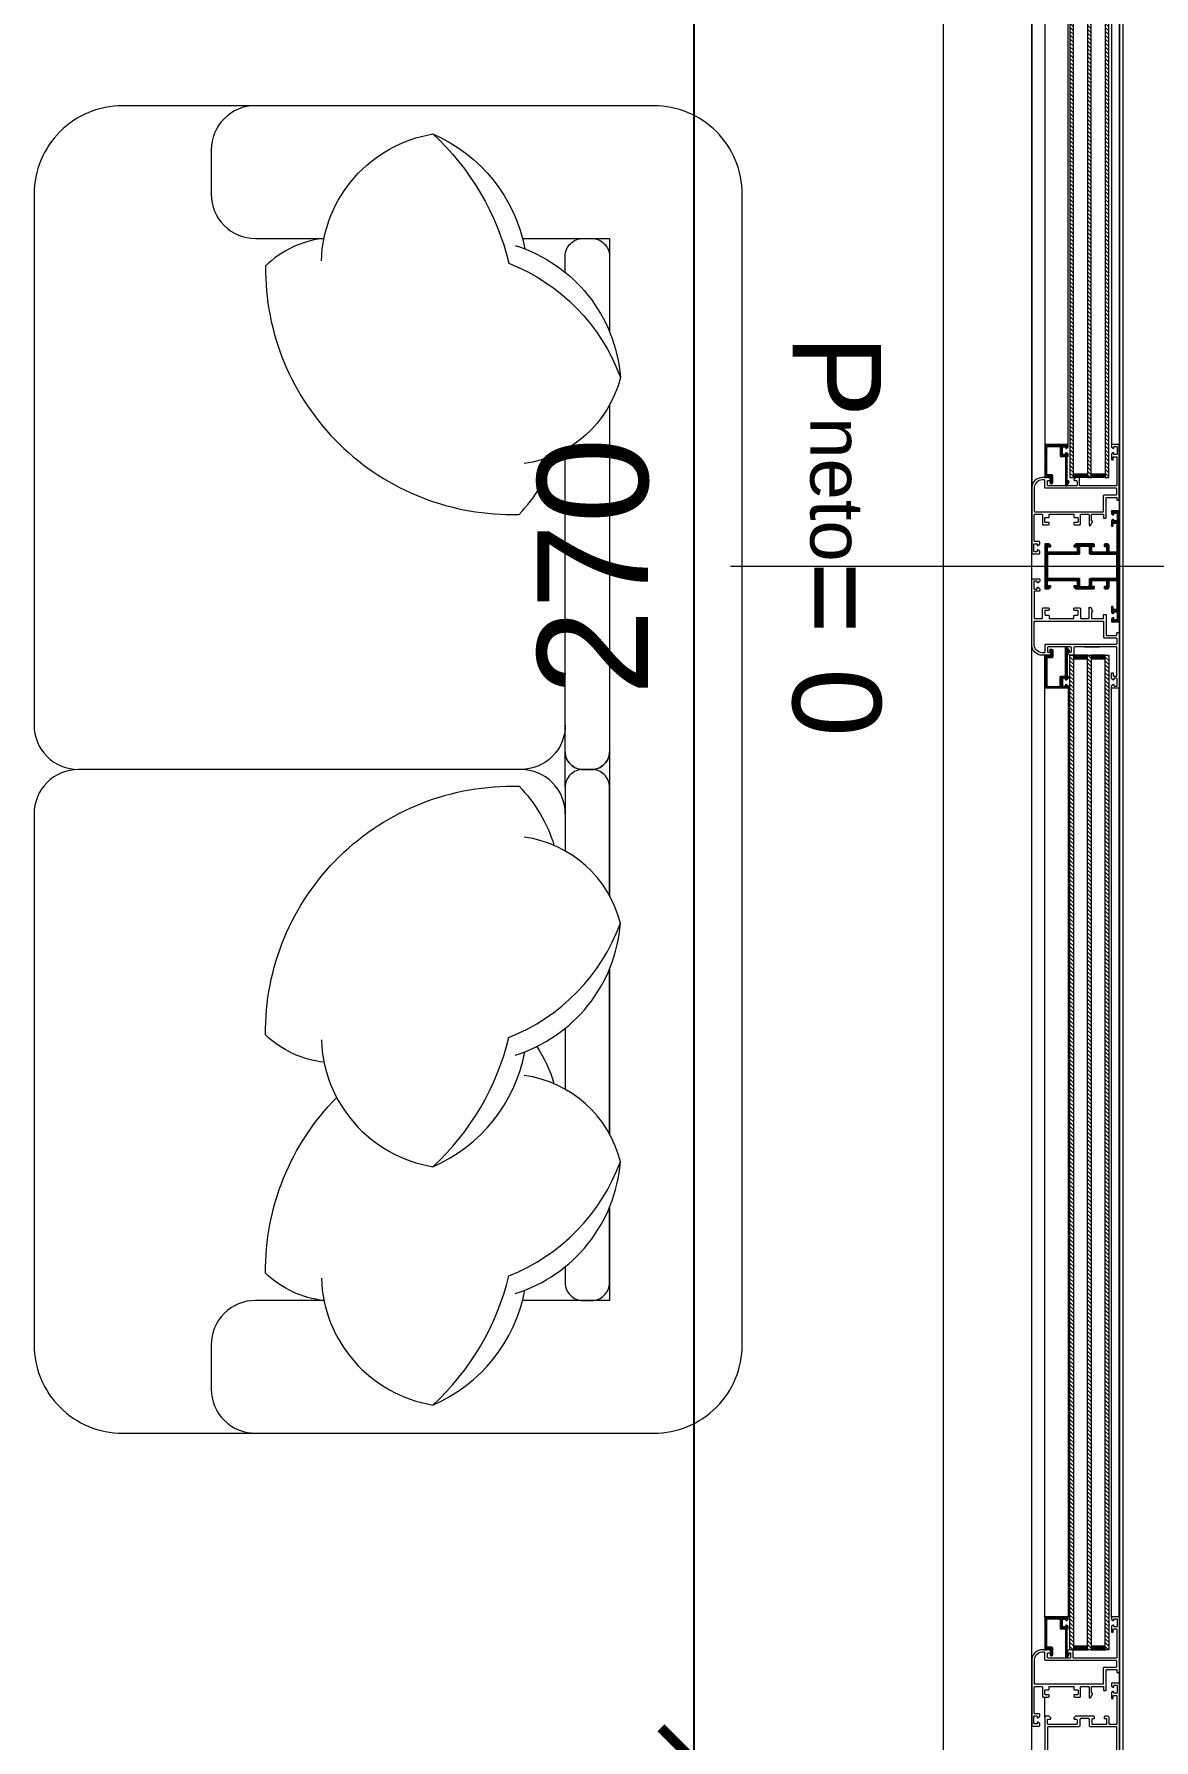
# Model space of a CAD drawing. Header units: feet. Extents: x 92587 to 97987, y -55119 to -48334.
# Drawn here: x 96574.1 to 96700.6, y -54050 to -53857.2 of the extents above; entities that cross this region are included whole.
import ezdxf

# ---------------------------------------------------------------- set-up
doc = ezdxf.new("R2010")
doc.units = ezdxf.units.FT
doc.header["$LTSCALE"] = 50
doc.header["$MEASUREMENT"] = 0
doc.layers.get('0').update_dxf_attribs({"color": 8})
doc.layers.add('COTE 50ème', color=1, linetype='Continuous')
doc.layers.add('mobilimi', color=8, linetype='Continuous', lineweight=9)
doc.layers.add('WINDOWS', color=21, linetype='Continuous', lineweight=5)
doc.styles.add('GENERATED_STYLE_1', font='arial.ttf')
doc.styles.add('RS_TXT_50', font='arial.ttf', dxfattribs={"height": 12.5})
doc.dimstyles.new('RS_50CM_LINEAIRE', dxfattribs={"dimscale": 5, "dimtxt": 12.5, "dimasz": 1.5, "dimexe": 1, "dimexo": 2.5, "dimgap": 1, "dimtad": 1, "dimdec": 1, "dimrnd": 0.5, "dimdsep": 46, "dimtxsty": 'RS_TXT_50', "dimblk1": 'ARCHTICK', "dimblk2": 'ARCHTICK', "dimsah": 1, "dimcen": 2.5, "dimdle": 1, "dimclrt": 4, "dimadec": 0, "dimazin": 2, "dimtfac": 1, "dimtdec": 1, "dimtix": 1, "dimtmove": 2, "dimatfit": 3, "dimfxl": 1, "dimtolj": 1, "dimtzin": 0, "dimarcsym": 0})
pattern_1 = [(135, (-46708.70849, -43897.46996), (-0.08838834765, -0.08838834765), [])]
pattern_2 = [(135, (-46708.9128, -43897.46996), (-0.2209708691, -0.2209708691), [])]

# ---------------------------------------------------------------- blocks, each defined once
blk = doc.blocks.new('DRITARE POS 1')
at = {"layer": 'WINDOWS'}
h = blk.add_hatch(dxfattribs=at)
h.set_pattern_fill('ANSI31', color=140, scale=2.5, angle=450)
h.set_pattern_definition(pattern_2)
h.paths.add_polyline_path([(-8.71, -124.96), (-8.71, -12.58), (-8.31, -12.58), (-8.31, -124.96)])
h.paths.add_polyline_path([(-6.71, -124.96), (-6.71, -12.58), (-6.31, -12.58), (-6.31, -124.96)])
h.paths.add_polyline_path([(-4.71, -124.96), (-4.71, -12.58), (-4.31, -12.58), (-4.31, -124.96)])
at = {"layer": 'WINDOWS', "transparency": 33554559}
h = blk.add_hatch(dxfattribs=at)
h.set_pattern_fill('ANSI31', color=140, angle=450)
h.set_pattern_definition([(135, (-46708.90849, -43880.46996), (-0.08838834765, -0.08838834765), [])])
h.paths.add_polyline_path([(-6.71, -12.58), (-8.31, -12.58), (-8.31, -12.98), (-6.71, -12.98)])
h.paths.add_polyline_path([(-4.71, -12.58), (-6.31, -12.58), (-6.31, -12.98), (-4.71, -12.98)])
h.paths.add_polyline_path([(-6.71, -124.56), (-8.31, -124.56), (-8.31, -124.96), (-6.71, -124.96)])
h.paths.add_polyline_path([(-4.71, -124.56), (-6.31, -124.56), (-6.31, -124.96), (-4.71, -124.96)])
h = blk.add_hatch(dxfattribs=at)
h.set_pattern_fill('ANSI31', color=256, angle=450)
h.set_pattern_definition([(135, (-46708.71279, -43842.46996), (-0.08838834765, -0.08838834765), [])])
h.paths.add_polyline_path([(-1.74, -12.58), (-1.74, -12.64), (-2.09, -12.64, -0.414214), (-2.15, -12.58), (-2.15, -12.21, -0.247394), (-2.13, -12.16, 1.657435), (-2.37, -12.03), (-2.37, -12.77, 0.414214), (-2.28, -12.86), (-1.81, -12.86, -0.414214), (-1.72, -12.95), (-1.72, -16, -0.414214), (-1.81, -16.09), (-3.16, -16.09, -0.414214), (-3.22, -16.03), (-3.22, -15.03, 0.414214), (-3.31, -14.93), (-3.76, -14.93, -0.414214), (-3.82, -14.88), (-3.82, -11.74, 0.737396), (-3.99, -11.69), (-4.23, -12.04, 0.603122), (-4.15, -12.19), (-4.08, -12.19, -0.414214), (-4.02, -12.25), (-4.02, -14.93), (-4.06, -14.93, 0.414214), (-4.12, -14.99), (-4.12, -15.19, 0.250765), (-4.09, -15.24), (-3.92, -15.37, 0.599022), (-3.84, -15.33), (-3.84, -15.25, -0.414214), (-3.78, -15.19), (-3.52, -15.19, -0.414214), (-3.46, -15.25), (-3.46, -16, -0.414214), (-3.52, -16.05), (-3.78, -16.05, -0.414214), (-3.84, -16), (-3.84, -15.92, 0.599022), (-3.92, -15.88), (-4.09, -16.01, 0.250765), (-4.12, -16.05), (-4.12, -16.26, 0.414214), (-4.06, -16.31), (-1.55, -16.31, 0.414214), (-1.5, -16.26), (-1.5, -12.64), (-1.5, -12.58)])
h = blk.add_hatch(dxfattribs=at)
h.set_pattern_fill('ANSI31', color=256, angle=450)
h.set_pattern_definition(pattern_1)
h.paths.add_polyline_path([(-1.49, -121.28, 0.414214), (-1.55, -121.22), (-4.06, -121.22, 0.414214), (-4.11, -121.28), (-4.11, -121.48, 0.250765), (-4.09, -121.53), (-3.92, -121.66, 0.599022), (-3.83, -121.61), (-3.83, -121.54, -0.414214), (-3.78, -121.48), (-3.51, -121.48, -0.414214), (-3.46, -121.54), (-3.46, -122.28, -0.414214), (-3.51, -122.34), (-3.78, -122.34, -0.414214), (-3.83, -122.28), (-3.83, -122.21, 0.599022), (-3.92, -122.16), (-4.09, -122.29, 0.250765), (-4.11, -122.34), (-4.11, -122.54, 0.414214), (-4.06, -122.6), (-4.02, -122.6), (-4.02, -125.29, -0.414214), (-4.07, -125.34), (-4.15, -125.34, 0.603122), (-4.23, -125.49), (-3.98, -125.85, 0.737396), (-3.81, -125.79), (-3.81, -122.66, -0.414214), (-3.76, -122.6), (-3.31, -122.6, 0.414214), (-3.22, -122.51), (-3.22, -121.5, -0.414214), (-3.16, -121.44), (-1.81, -121.44, -0.414214), (-1.72, -121.54), (-1.72, -124.58, -0.414214), (-1.81, -124.67), (-2.28, -124.67, 0.414214), (-2.37, -124.77), (-2.37, -125.5, 1.657435), (-2.12, -125.37, -0.247394), (-2.15, -125.33), (-2.15, -124.95, -0.414214), (-2.09, -124.9), (-1.74, -124.9), (-1.74, -124.95), (-1.49, -124.95), (-1.49, -124.9)])
at = {"layer": 'WINDOWS'}
h = blk.add_hatch(dxfattribs=at)
h.set_pattern_fill('ANSI31', color=256, angle=450)
h.set_pattern_definition(pattern_1)
h.paths.add_polyline_path([(-9.61, -130.17, -0.414214), (-9.56, -130.11), (-9.26, -130.11, -0.414214), (-9.2, -130.17), (-9.2, -130.38, 1), (-9, -130.38), (-9, -129.85, 0.250765), (-9.02, -129.8), (-9.19, -129.69, 0.599022), (-9.28, -129.74), (-9.28, -129.81, -0.414214), (-9.33, -129.87), (-9.59, -129.87, -0.414214), (-9.65, -129.81), (-9.65, -129.03, -0.414214), (-9.59, -128.97), (-9.33, -128.97, -0.414214), (-9.28, -129.03), (-9.28, -129.14, 0.599022), (-9.19, -129.19), (-9.02, -129.07, 0.250765), (-9, -129.03), (-9, -128.78, 0.414214), (-9.05, -128.73), (-9.84, -128.73, 0.414214), (-9.89, -128.78), (-9.89, -135), (-9.89, -141.22, 0.414214), (-9.84, -141.27), (-9.05, -141.27, 0.414214), (-9, -141.22), (-9, -140.97, 0.250765), (-9.02, -140.93), (-9.19, -140.81, 0.599022), (-9.28, -140.86), (-9.28, -140.97, -0.414214), (-9.33, -141.03), (-9.59, -141.03, -0.414214), (-9.65, -140.97), (-9.65, -140.19, -0.414214), (-9.59, -140.13), (-9.33, -140.13, -0.414214), (-9.28, -140.19), (-9.28, -140.26, 0.599022), (-9.19, -140.31), (-9.02, -140.2, 0.250765), (-9, -140.15), (-9, -139.62, 1), (-9.2, -139.62), (-9.2, -139.83, -0.414214), (-9.26, -139.89), (-9.56, -139.89, -0.414214), (-9.61, -139.83), (-9.61, -136.66, -0.414214), (-9.56, -136.61), (-8.83, -136.61, -0.414214), (-8.74, -136.7), (-8.74, -137.35, 0.414214), (-8.55, -137.54), (-8.29, -137.54, 0.198912), (-8.25, -137.52), (-8.19, -137.46, 0.198912), (-8.18, -137.42), (-8.18, -137.31, 0.414214), (-8.23, -137.26), (-8.4, -137.26, -0.414214), (-8.46, -137.2), (-8.46, -136.7, -0.414214), (-8.36, -136.61), (-6.91, -136.61, -0.414214), (-6.81, -136.7), (-6.81, -137.2, -0.414214), (-6.87, -137.26), (-7.04, -137.26, 0.414214), (-7.09, -137.31), (-7.09, -137.42, 0.198912), (-7.08, -137.46), (-7.02, -137.52, 0.198912), (-6.98, -137.54), (-4.97, -137.54, 0.198912), (-4.93, -137.52), (-4.78, -137.37, 0.198912), (-4.76, -137.33), (-4.76, -137.26, 0.414214), (-4.82, -137.2), (-5, -137.2, -0.340481), (-5.13, -137.11), (-5.13, -136.7, -0.414214), (-5.04, -136.61), (-1.87, -136.61, -0.414214), (-1.77, -136.7), (-1.77, -137.11, -0.414214), (-1.87, -137.2), (-2.09, -137.2, 0.414214), (-2.15, -137.26), (-2.15, -137.33, 0.198912), (-2.13, -137.37), (-1.98, -137.52, 0.198912), (-1.94, -137.54), (-1.55, -137.54, 0.414214), (-1.49, -137.48), (-1.49, -135), (-1.49, -132.52, 0.414214), (-1.55, -132.46), (-1.94, -132.46, 0.198912), (-1.98, -132.48), (-2.13, -132.63, 0.198912), (-2.15, -132.67), (-2.15, -132.74, 0.414214), (-2.09, -132.8), (-1.87, -132.8, -0.414214), (-1.77, -132.89), (-1.77, -133.3, -0.414214), (-1.87, -133.39), (-5.04, -133.39, -0.414214), (-5.13, -133.3), (-5.13, -132.89, -0.340481), (-5, -132.8), (-4.82, -132.8, 0.414214), (-4.76, -132.74), (-4.76, -132.67, 0.198912), (-4.78, -132.63), (-4.93, -132.48, 0.198912), (-4.97, -132.46), (-6.98, -132.46, 0.198912), (-7.02, -132.48), (-7.08, -132.54, 0.198912), (-7.09, -132.58), (-7.09, -132.69, 0.414214), (-7.04, -132.74), (-6.87, -132.74, -0.414214), (-6.81, -132.8), (-6.81, -133.3, -0.414214), (-6.91, -133.39), (-8.36, -133.39, -0.414214), (-8.46, -133.3), (-8.46, -132.8, -0.414214), (-8.4, -132.74), (-8.23, -132.74, 0.414214), (-8.18, -132.69), (-8.18, -132.58, 0.198912), (-8.19, -132.54), (-8.25, -132.48, 0.198912), (-8.29, -132.46), (-8.55, -132.46, 0.414214), (-8.74, -132.65), (-8.74, -133.3, -0.414214), (-8.83, -133.39), (-9.56, -133.39, -0.414214), (-9.61, -133.34)])
h.paths.add_polyline_path([(-9.56, -133.67), (-6.63, -133.67), (-6.53, -133.58), (-6.53, -132.83), (-6.44, -132.74), (-5.51, -132.74), (-5.41, -132.83), (-5.41, -133.58), (-5.32, -133.67), (-1.83, -133.67), (-1.77, -133.73), (-1.77, -135), (-1.77, -136.27), (-1.83, -136.33), (-5.32, -136.33), (-5.41, -136.42), (-5.41, -137.17), (-5.51, -137.26), (-6.44, -137.26), (-6.53, -137.17), (-6.53, -136.42), (-6.63, -136.33), (-9.56, -136.33), (-9.61, -136.27), (-9.61, -135), (-9.61, -133.73)], flags=16)
at = {"layer": 'WINDOWS', "transparency": 33554559}
h = blk.add_hatch(dxfattribs=at)
h.set_pattern_fill('ANSI31', color=256, angle=450)
h.set_pattern_definition(pattern_1)
h.paths.add_polyline_path([(-1.49, -145.1), (-1.49, -145.05), (-1.74, -145.05), (-1.74, -145.1), (-2.09, -145.1, -0.414214), (-2.15, -145.05), (-2.15, -144.67, -0.247394), (-2.12, -144.63, 1.657435), (-2.37, -144.5), (-2.37, -145.23, 0.414214), (-2.28, -145.33), (-1.81, -145.33, -0.414214), (-1.72, -145.42), (-1.72, -148.46, -0.414214), (-1.81, -148.56), (-3.16, -148.56, -0.414214), (-3.22, -148.5), (-3.22, -147.49, 0.414214), (-3.31, -147.4), (-3.76, -147.4, -0.414214), (-3.81, -147.34), (-3.81, -144.21, 0.737396), (-3.98, -144.15), (-4.23, -144.51, 0.603122), (-4.15, -144.66), (-4.07, -144.66, -0.414214), (-4.02, -144.71), (-4.02, -147.4), (-4.06, -147.4, 0.414214), (-4.11, -147.46), (-4.11, -147.66, 0.250765), (-4.09, -147.71), (-3.92, -147.84, 0.599022), (-3.83, -147.79), (-3.83, -147.72, -0.414214), (-3.78, -147.66), (-3.51, -147.66, -0.414214), (-3.46, -147.72), (-3.46, -148.46, -0.414214), (-3.51, -148.52), (-3.78, -148.52, -0.414214), (-3.83, -148.46), (-3.83, -148.39, 0.599022), (-3.92, -148.34), (-4.09, -148.47, 0.250765), (-4.11, -148.52), (-4.11, -148.72, 0.414214), (-4.06, -148.78), (-1.55, -148.78, 0.414214), (-1.49, -148.72)])
at = {"layer": 'WINDOWS'}
h = blk.add_hatch(dxfattribs=at)
h.set_pattern_fill('ANSI31', color=140, scale=2.5, angle=450)
h.set_pattern_definition(pattern_2)
h.paths.add_polyline_path([(-8.71, -145.04), (-8.71, -257.42), (-8.31, -257.42), (-8.31, -145.04)])
h.paths.add_polyline_path([(-6.71, -145.04), (-6.71, -257.42), (-6.31, -257.42), (-6.31, -145.04)])
h.paths.add_polyline_path([(-4.71, -145.04), (-4.71, -257.42), (-4.31, -257.42), (-4.31, -145.04)])
at = {"layer": 'WINDOWS', "transparency": 33554559}
h = blk.add_hatch(dxfattribs=at)
h.set_pattern_fill('ANSI31', color=140, angle=450)
h.set_pattern_definition([(135, (-46708.90849, -43914.46996), (-0.08838834765, -0.08838834765), [])])
h.paths.add_polyline_path([(-6.71, -257.42), (-8.31, -257.42), (-8.31, -257.02), (-6.71, -257.02)])
h.paths.add_polyline_path([(-4.71, -257.42), (-6.31, -257.42), (-6.31, -257.02), (-4.71, -257.02)])
h.paths.add_polyline_path([(-6.71, -145.44), (-8.31, -145.44), (-8.31, -145.04), (-6.71, -145.04)])
h.paths.add_polyline_path([(-4.71, -145.44), (-6.31, -145.44), (-6.31, -145.04), (-4.71, -145.04)])
at = {"layer": 'WINDOWS'}
for p, q in [((-1.5, -4.97), (-1.5, -7.22)), ((-9.9, -8.75), (-9.9, -10.08)), ((-0.01, -11.48), (0, -126.13)), ((-9.89, -16.28), (-9.89, -121.28)), ((-9, -16.26), (-9, -121.28)), ((-4.11, -121.28), (-4.12, -16.26)), ((-1.5, -16.26), (-1.49, -121.28)), ((-5.98, -125.89), (-7.66, -125.89)), ((-0.01, -258.52), (0, -143.87)), ((-9.89, -253.72), (-9.89, -148.72)), ((-9, -253.74), (-9, -148.72)), ((-4.11, -148.72), (-4.12, -253.74)), ((-1.5, -253.74), (-1.49, -148.72))]:
    blk.add_line(p, q, dxfattribs=at)
at = {"layer": 'WINDOWS', "color": 165}
blk.add_line((-61.99, -135), (34.01, -135), dxfattribs=at)
for points in [[(-9.9, 0), (-9.9, -270), (-33.9, -270), (-33.9, 0)], [(-10.3, -269.6), (-10.3, -0.4), (-9.9, 0), (-9.9, -270)], [(0, 0), (0, -270), (10, -270), (10, 0)]]:
    blk.add_lwpolyline(points, close=True, dxfattribs=at)
at = {"layer": 'WINDOWS'}
blk.add_lwpolyline([(-9.9, -0.06), (-9.9, -8.75, 0.414214), (-9.84, -8.81), (-9.06, -8.81, 0.414214), (-9, -8.75), (-9, -8.51, 0.250765), (-9.03, -8.47), (-9.19, -8.35, 0.599022), (-9.28, -8.4), (-9.28, -8.51, -0.414214), (-9.34, -8.57), (-9.6, -8.57, -0.414214), (-9.65, -8.51), (-9.65, -7.73, -0.414214), (-9.6, -7.67), (-9.34, -7.67, -0.414214), (-9.28, -7.73), (-9.28, -7.8, 0.599022), (-9.19, -7.85), (-9.03, -7.74, 0.250765), (-9, -7.69), (-9, -7.16, 1), (-9.21, -7.16), (-9.21, -7.37, -0.414214), (-9.26, -7.43), (-9.56, -7.43, -0.414214), (-9.62, -7.37), (-9.62, -4.2, -0.414214), (-9.56, -4.14), (-8.83, -4.14, -0.414214), (-8.74, -4.24), (-8.74, -4.89, 0.414214), (-8.55, -5.08), (-8.3, -5.08, 0.198912), (-8.26, -5.06), (-8.2, -5, 0.198912), (-8.18, -4.96), (-8.18, -4.85, 0.414214), (-8.24, -4.8), (-8.4, -4.8, -0.414214), (-8.46, -4.74), (-8.46, -4.24, -0.414214), (-8.37, -4.14), (-6.91, -4.14, -0.414214), (-6.82, -4.24), (-6.82, -4.74, -0.414214), (-6.87, -4.8), (-7.04, -4.8, 0.414214), (-7.1, -4.85), (-7.1, -4.96, 0.198912), (-7.08, -5), (-7.02, -5.06, 0.198912), (-6.98, -5.08), (-4.97, -5.08, 0.198912), (-4.93, -5.06), (-4.78, -4.91, 0.198912), (-4.76, -4.87), (-4.76, -4.8, 0.414214), (-4.82, -4.74), (-5.01, -4.74, -0.340481), (-5.14, -4.65), (-5.14, -4.24, -0.414214), (-5.04, -4.14), (-1.87, -4.14, -0.414214), (-1.78, -4.24), (-1.78, -4.65, -0.414214), (-1.87, -4.74), (-2.09, -4.74, 0.414214), (-2.15, -4.8), (-2.15, -4.87, 0.198912), (-2.13, -4.91), (-1.98, -5.06, 0.198912), (-1.94, -5.08), (-1.55, -5.08, 0.414214), (-1.5, -5.02), (-1.5, -0.06, 0.414214)], format="xyb", dxfattribs=at)
for points in [[(-9.9, -270), (-9.9, 0), (0, 0), (0, -270)], [(-1.78, -1.27), (-1.83, -1.21), (-9.56, -1.21), (-9.62, -1.27), (-9.62, -3.81), (-9.56, -3.86), (-6.63, -3.86), (-6.54, -3.96), (-6.54, -4.7), (-6.44, -4.8), (-5.51, -4.8), (-5.42, -4.7), (-5.42, -3.96), (-5.32, -3.86), (-1.83, -3.86), (-1.78, -3.81)], [(-1.77, -135), (-1.77, -133.73), (-1.83, -133.67), (-5.32, -133.67), (-5.41, -133.58), (-5.41, -132.83), (-5.51, -132.74), (-6.44, -132.74), (-6.53, -132.83), (-6.53, -133.58), (-6.63, -133.67), (-9.56, -133.67), (-9.61, -133.73), (-9.61, -135), (-9.61, -136.27), (-9.56, -136.33), (-6.63, -136.33), (-6.53, -136.42), (-6.53, -137.17), (-6.44, -137.26), (-5.51, -137.26), (-5.41, -137.17), (-5.41, -136.42), (-5.32, -136.33), (-1.83, -136.33), (-1.77, -136.27)]]:
    blk.add_lwpolyline(points, close=True, dxfattribs=at)
for points in [[(0, -4.01, 0.414214), (-0.06, -3.96), (-0.84, -3.96, 0.414214), (-0.9, -4.01), (-0.9, -4.22, 0.250765), (-0.88, -4.27), (-0.71, -4.4, 0.599022), (-0.62, -4.35), (-0.62, -4.26, -0.414214), (-0.56, -4.2), (-0.3, -4.2, -0.414214), (-0.25, -4.26), (-0.25, -5.04, -0.414214), (-0.3, -5.1), (-0.56, -5.1, -0.414214), (-0.62, -5.04), (-0.62, -4.95, 0.599022), (-0.71, -4.9), (-0.88, -5.03, 0.250765), (-0.9, -5.08), (-0.9, -5.28, 0.414214), (-0.84, -5.34), (-0.34, -5.34, -0.414214), (-0.28, -5.39), (-0.28, -8.34, -0.414214), (-0.38, -8.44), (-1.12, -8.44, -0.414214), (-1.22, -8.34), (-1.22, -7.32, 0.414214), (-1.31, -7.22), (-1.87, -7.22, 0.414214), (-1.96, -7.32), (-1.96, -7.45, 0.414214), (-1.91, -7.5), (-1.55, -7.5, -0.414214), (-1.5, -7.56), (-1.5, -8.01, -0.414214), (-1.55, -8.06), (-1.91, -8.06, 0.414214), (-1.96, -8.12), (-1.96, -8.38, -0.414214), (-2.02, -8.44), (-4.71, -8.44, -0.414214), (-4.76, -8.38), (-4.76, -8.12, 0.414214), (-4.82, -8.06), (-5.17, -8.06, -0.414214), (-5.23, -8.01), (-5.23, -7.56, -0.414214), (-5.17, -7.5), (-4.82, -7.5, 0.414214), (-4.76, -7.45), (-4.76, -7.32, 0.414214), (-4.86, -7.22), (-5.42, -7.22, 0.414214), (-5.51, -7.32), (-5.51, -8.34, -0.414214), (-5.6, -8.44), (-6.39, -8.44, -0.414214), (-6.48, -8.34), (-6.48, -7.22, 0.809546), (-6.66, -7.19), (-6.85, -7.61, 0.543142), (-6.8, -7.69, -0.414214), (-6.74, -7.75), (-6.74, -8.34, -0.414214), (-6.84, -8.44), (-8.07, -8.44, -0.414214), (-8.12, -8.38), (-8.12, -8.03, 0.414214), (-8.18, -7.97), (-8.35, -7.97, 0.414214), (-8.4, -8.03), (-8.4, -10.25, -0.414214), (-8.5, -10.34), (-9.56, -10.34, -0.414214), (-9.62, -10.29), (-9.62, -10.08, 0.414214), (-9.67, -10.02), (-9.84, -10.02, 0.414214), (-9.9, -10.08), (-9.9, -16.26, 0.414214), (-9.84, -16.31), (-9.06, -16.31, 0.414214), (-9, -16.26), (-9, -16.05, 0.250765), (-9.03, -16.01), (-9.19, -15.88, 0.599022), (-9.28, -15.92), (-9.28, -16.02, -0.414214), (-9.34, -16.07), (-9.6, -16.07, -0.414214), (-9.65, -16.02), (-9.65, -15.23, -0.414214), (-9.6, -15.18), (-9.34, -15.18, -0.414214), (-9.28, -15.23), (-9.28, -15.33, 0.599022), (-9.19, -15.37), (-9.03, -15.24, 0.250765), (-9, -15.19), (-9, -14.62, 0.414214), (-9.06, -14.56), (-9.15, -14.56, 0.414214), (-9.21, -14.62), (-9.21, -14.88, -0.414214), (-9.26, -14.93), (-9.56, -14.93, -0.414214), (-9.62, -14.88), (-9.62, -11.7, -0.414214), (-9.56, -11.65), (-4.73, -11.65, -0.414214), (-4.68, -11.7), (-4.68, -12.53, 0.414214), (-4.62, -12.58), (-4.23, -12.58, 0.198912), (-4.19, -12.56), (-4.04, -12.41, 0.198912), (-4.02, -12.37), (-4.02, -12.3, 0.414214), (-4.08, -12.25), (-4.3, -12.25, -0.414214), (-4.4, -12.15), (-4.4, -11.74, -0.414214), (-4.3, -11.65), (-1.87, -11.65, -0.414214), (-1.78, -11.74), (-1.78, -12.15, -0.414214), (-1.87, -12.25), (-2.09, -12.25, 0.414214), (-2.15, -12.3), (-2.15, -12.37, 0.198912), (-2.13, -12.41), (-1.98, -12.56, 0.198912), (-1.94, -12.58), (-1.22, -12.58, 0.414214), (0, -11.37)], [(-1.5, -12.21, 0.414214), (-1.4, -12.3), (-1.18, -12.3), (-1.18, -12.3, 0.414214), (-0.28, -11.37), (-0.28, -8.77, 0.414214), (-0.34, -8.72), (-8.07, -8.72, 0.414214), (-8.12, -8.77), (-8.12, -10.53, -0.414214), (-8.22, -10.62), (-9.52, -10.62, 0.414214), (-9.62, -10.71), (-9.62, -11.27, 0.414214), (-9.52, -11.37), (-1.59, -11.37, -0.414214), (-1.5, -11.46)], [(-1.74, -12.64), (-2.09, -12.64, -0.414214), (-2.15, -12.58), (-2.15, -12.21, -0.247394), (-2.13, -12.16, 1.657435), (-2.37, -12.03), (-2.37, -12.77, 0.414214), (-2.28, -12.86), (-1.81, -12.86, -0.414214), (-1.72, -12.95), (-1.72, -16, -0.414214), (-1.81, -16.09), (-3.16, -16.09, -0.414214), (-3.22, -16.03), (-3.22, -15.03, 0.414214), (-3.31, -14.93), (-3.76, -14.93, -0.414214), (-3.82, -14.88), (-3.82, -11.74, 0.737396), (-3.99, -11.69), (-4.23, -12.04, 0.603122), (-4.15, -12.19), (-4.08, -12.19, -0.414214), (-4.02, -12.25), (-4.02, -14.93), (-4.06, -14.93, 0.414214), (-4.12, -14.99), (-4.12, -15.19, 0.250765), (-4.09, -15.24), (-3.92, -15.37, 0.599022), (-3.84, -15.33), (-3.84, -15.25, -0.414214), (-3.78, -15.19), (-3.52, -15.19, -0.414214), (-3.46, -15.25), (-3.46, -16, -0.414214), (-3.52, -16.05), (-3.78, -16.05, -0.414214), (-3.84, -16), (-3.84, -15.92, 0.599022), (-3.92, -15.88), (-4.09, -16.01, 0.250765), (-4.12, -16.05), (-4.12, -16.26, 0.414214), (-4.06, -16.31), (-1.55, -16.31, 0.414214), (-1.5, -16.26), (-1.5, -12.64), (-1.5, -12.58), (-1.74, -12.58)], [(0, -133.53, -0.414214), (-0.06, -133.58), (-0.84, -133.58, -0.414214), (-0.9, -133.53), (-0.9, -133.32, -0.250765), (-0.87, -133.27), (-0.7, -133.14, -0.599022), (-0.62, -133.19), (-0.62, -133.28, 0.414214), (-0.56, -133.34), (-0.3, -133.34, 0.414214), (-0.24, -133.28), (-0.24, -132.5, 0.414214), (-0.3, -132.44), (-0.56, -132.44, 0.414214), (-0.62, -132.5), (-0.62, -132.59, -0.599022), (-0.7, -132.64), (-0.87, -132.51, -0.250765), (-0.9, -132.46), (-0.9, -132.26, -0.414214), (-0.84, -132.2), (-0.34, -132.2, 0.414214), (-0.28, -132.14), (-0.28, -129.19, 0.414214), (-0.37, -129.1), (-1.12, -129.1, 0.414214), (-1.21, -129.19), (-1.21, -130.22, -0.414214), (-1.31, -130.31), (-1.87, -130.31, -0.414214), (-1.96, -130.22), (-1.96, -130.09, -0.414214), (-1.9, -130.03), (-1.55, -130.03, 0.414214), (-1.49, -129.98), (-1.49, -129.53, 0.414214), (-1.55, -129.47), (-1.9, -129.47, -0.414214), (-1.96, -129.42), (-1.96, -129.16, 0.414214), (-2.02, -129.1), (-4.7, -129.1, 0.414214), (-4.76, -129.16), (-4.76, -129.42, -0.414214), (-4.82, -129.47), (-5.17, -129.47, 0.414214), (-5.23, -129.53), (-5.23, -129.98, 0.414214), (-5.17, -130.03), (-4.82, -130.03, -0.414214), (-4.76, -130.09), (-4.76, -130.22, -0.414214), (-4.85, -130.31), (-5.41, -130.31, -0.414214), (-5.51, -130.22), (-5.51, -129.19, 0.414214), (-5.6, -129.1), (-6.38, -129.1, 0.414214), (-6.48, -129.19), (-6.48, -130.31, -0.809546), (-6.66, -130.35), (-6.85, -129.93, -0.543142), (-6.79, -129.85, 0.414214), (-6.74, -129.79), (-6.74, -129.19, 0.414214), (-6.83, -129.1), (-8.06, -129.1, 0.414214), (-8.12, -129.16), (-8.12, -129.51, -0.414214), (-8.18, -129.57), (-8.34, -129.57, -0.414214), (-8.4, -129.51), (-8.4, -127.29, 0.414214), (-8.49, -127.2), (-9.56, -127.2, 0.414214), (-9.61, -127.25), (-9.61, -127.46, -0.414214), (-9.67, -127.51), (-9.84, -127.51, -0.414214), (-9.89, -127.46), (-9.89, -121.28, -0.414214), (-9.84, -121.22), (-9.05, -121.22, -0.414214), (-9, -121.28), (-9, -121.49, -0.250765), (-9.02, -121.53), (-9.19, -121.66, -0.599022), (-9.28, -121.62), (-9.28, -121.52, 0.414214), (-9.33, -121.47), (-9.59, -121.47, 0.414214), (-9.65, -121.52), (-9.65, -122.31, 0.414214), (-9.59, -122.36), (-9.33, -122.36, 0.414214), (-9.28, -122.31), (-9.28, -122.21, -0.599022), (-9.19, -122.17), (-9.02, -122.3, -0.250765), (-9, -122.34), (-9, -122.92, -0.414214), (-9.05, -122.98), (-9.15, -122.98, -0.414214), (-9.2, -122.92), (-9.2, -122.66, 0.414214), (-9.26, -122.61), (-9.56, -122.61, 0.414214), (-9.61, -122.66), (-9.61, -125.83, 0.414214), (-9.56, -125.89), (-4.82, -125.89, 0.414214), (-4.76, -125.83), (-4.76, -125.01, -0.414214), (-4.71, -124.96), (-4.32, -124.96, -0.198912), (-4.28, -124.97), (-4.13, -125.13, -0.198912), (-4.11, -125.17), (-4.11, -125.24, -0.414214), (-4.17, -125.29), (-4.39, -125.29, 0.414214), (-4.48, -125.39), (-4.48, -125.8, 0.414214), (-4.39, -125.89), (-1.87, -125.89, 0.414214), (-1.77, -125.8), (-1.77, -125.39, 0.414214), (-1.87, -125.29), (-2.09, -125.29, -0.414214), (-2.15, -125.24), (-2.15, -125.17, -0.198912), (-2.13, -125.13), (-1.98, -124.97, -0.198912), (-1.94, -124.96), (-1.21, -124.96, -0.414214), (0, -126.17)], [(-1.74, -124.9), (-2.09, -124.9, 0.414214), (-2.15, -124.95), (-2.15, -125.33, 0.247394), (-2.12, -125.37, -1.657435), (-2.37, -125.5), (-2.37, -124.77, -0.414214), (-2.28, -124.67), (-1.81, -124.67, 0.414214), (-1.72, -124.58), (-1.72, -121.54, 0.414214), (-1.81, -121.44), (-3.16, -121.44, 0.414214), (-3.22, -121.5), (-3.22, -122.51, -0.414214), (-3.31, -122.6), (-3.76, -122.6, 0.414214), (-3.81, -122.66), (-3.81, -125.79, -0.737396), (-3.98, -125.85), (-4.23, -125.49, -0.603122), (-4.15, -125.34), (-4.07, -125.34, 0.414214), (-4.02, -125.29), (-4.02, -122.6), (-4.06, -122.6, -0.414214), (-4.11, -122.54), (-4.11, -122.34, -0.250765), (-4.09, -122.29), (-3.92, -122.16, -0.599022), (-3.83, -122.21), (-3.83, -122.28, 0.414214), (-3.78, -122.34), (-3.51, -122.34, 0.414214), (-3.46, -122.28), (-3.46, -121.54, 0.414214), (-3.51, -121.48), (-3.78, -121.48, 0.414214), (-3.83, -121.54), (-3.83, -121.61, -0.599022), (-3.92, -121.66), (-4.09, -121.53, -0.250765), (-4.11, -121.48), (-4.11, -121.28, -0.414214), (-4.06, -121.22), (-1.55, -121.22, -0.414214), (-1.49, -121.28), (-1.49, -124.9), (-1.49, -124.95), (-1.74, -124.95)], [(-1.49, -125.33, -0.414214), (-1.4, -125.24), (-1.18, -125.24), (-1.18, -125.24, -0.414214), (-0.28, -126.17), (-0.28, -128.77, -0.414214), (-0.34, -128.82), (-8.06, -128.82, -0.414214), (-8.12, -128.77), (-8.12, -127.01, 0.414214), (-8.21, -126.92), (-9.52, -126.92, -0.414214), (-9.61, -126.82), (-9.61, -126.26, -0.414214), (-9.52, -126.17), (-1.59, -126.17, 0.414214), (-1.49, -126.08)], [(-1.49, -135), (-1.49, -132.52, 0.414214), (-1.55, -132.46), (-1.94, -132.46, 0.198912), (-1.98, -132.48), (-2.13, -132.63, 0.198912), (-2.15, -132.67), (-2.15, -132.74, 0.414214), (-2.09, -132.8), (-1.87, -132.8, -0.414214), (-1.77, -132.89), (-1.77, -133.3, -0.414214), (-1.87, -133.39), (-5.04, -133.39, -0.414214), (-5.13, -133.3), (-5.13, -132.89, -0.340481), (-5, -132.8), (-4.82, -132.8, 0.414214), (-4.76, -132.74), (-4.76, -132.67, 0.198912), (-4.78, -132.63), (-4.93, -132.48, 0.198912), (-4.97, -132.46), (-6.98, -132.46, 0.198912), (-7.02, -132.48), (-7.08, -132.54, 0.198912), (-7.09, -132.58), (-7.09, -132.69, 0.414214), (-7.04, -132.74), (-6.87, -132.74, -0.414214), (-6.81, -132.8), (-6.81, -133.3, -0.414214), (-6.91, -133.39), (-8.36, -133.39, -0.414214), (-8.46, -133.3), (-8.46, -132.8, -0.414214), (-8.4, -132.74), (-8.23, -132.74, 0.414214), (-8.18, -132.69), (-8.18, -132.58, 0.198912), (-8.19, -132.54), (-8.25, -132.48, 0.198912), (-8.29, -132.46), (-8.55, -132.46, 0.414214), (-8.74, -132.65), (-8.74, -133.3, -0.414214), (-8.83, -133.39), (-9.56, -133.39, -0.414214), (-9.61, -133.34), (-9.61, -130.17, -0.414214), (-9.56, -130.11), (-9.26, -130.11, -0.414214), (-9.2, -130.17), (-9.2, -130.38, 1), (-9, -130.38), (-9, -129.85, 0.250765), (-9.02, -129.8), (-9.19, -129.69, 0.599022), (-9.28, -129.74), (-9.28, -129.81, -0.414214), (-9.33, -129.87), (-9.59, -129.87, -0.414214), (-9.65, -129.81), (-9.65, -129.03, -0.414214), (-9.59, -128.97), (-9.33, -128.97, -0.414214), (-9.28, -129.03), (-9.28, -129.14, 0.599022), (-9.19, -129.19), (-9.02, -129.07, 0.250765), (-9, -129.03), (-9, -128.78, 0.414214), (-9.05, -128.73), (-9.84, -128.73, 0.414214), (-9.89, -128.78), (-9.89, -135), (-9.89, -141.22, 0.414214), (-9.84, -141.27), (-9.05, -141.27, 0.414214), (-9, -141.22), (-9, -140.97, 0.250765), (-9.02, -140.93), (-9.19, -140.81, 0.599022), (-9.28, -140.86), (-9.28, -140.97, -0.414214), (-9.33, -141.03), (-9.59, -141.03, -0.414214), (-9.65, -140.97), (-9.65, -140.19, -0.414214), (-9.59, -140.13), (-9.33, -140.13, -0.414214), (-9.28, -140.19), (-9.28, -140.26, 0.599022), (-9.19, -140.31), (-9.02, -140.2, 0.250765), (-9, -140.15), (-9, -139.62, 1), (-9.2, -139.62), (-9.2, -139.83, -0.414214), (-9.26, -139.89), (-9.56, -139.89, -0.414214), (-9.61, -139.83), (-9.61, -136.66, -0.414214), (-9.56, -136.61), (-8.83, -136.61, -0.414214), (-8.74, -136.7), (-8.74, -137.35, 0.414214), (-8.55, -137.54), (-8.29, -137.54, 0.198912), (-8.25, -137.52), (-8.19, -137.46, 0.198912), (-8.18, -137.42), (-8.18, -137.31, 0.414214), (-8.23, -137.26), (-8.4, -137.26, -0.414214), (-8.46, -137.2), (-8.46, -136.7, -0.414214), (-8.36, -136.61), (-6.91, -136.61, -0.414214), (-6.81, -136.7), (-6.81, -137.2, -0.414214), (-6.87, -137.26), (-7.04, -137.26, 0.414214), (-7.09, -137.31), (-7.09, -137.42, 0.198912), (-7.08, -137.46), (-7.02, -137.52, 0.198912), (-6.98, -137.54), (-4.97, -137.54, 0.198912), (-4.93, -137.52), (-4.78, -137.37, 0.198912), (-4.76, -137.33), (-4.76, -137.26, 0.414214), (-4.82, -137.2), (-5, -137.2, -0.340481), (-5.13, -137.11), (-5.13, -136.7, -0.414214), (-5.04, -136.61), (-1.87, -136.61, -0.414214), (-1.77, -136.7), (-1.77, -137.11, -0.414214), (-1.87, -137.2), (-2.09, -137.2, 0.414214), (-2.15, -137.26), (-2.15, -137.33, 0.198912), (-2.13, -137.37), (-1.98, -137.52, 0.198912), (-1.94, -137.54), (-1.55, -137.54, 0.414214), (-1.49, -137.48)], [(0, -136.47, 0.414214), (-0.06, -136.42), (-0.84, -136.42, 0.414214), (-0.9, -136.47), (-0.9, -136.68, 0.250765), (-0.87, -136.73), (-0.7, -136.86, 0.599022), (-0.62, -136.81), (-0.62, -136.72, -0.414214), (-0.56, -136.66), (-0.3, -136.66, -0.414214), (-0.24, -136.72), (-0.24, -137.5, -0.414214), (-0.3, -137.56), (-0.56, -137.56, -0.414214), (-0.62, -137.5), (-0.62, -137.41, 0.599022), (-0.7, -137.36), (-0.87, -137.49, 0.250765), (-0.9, -137.54), (-0.9, -137.74, 0.414214), (-0.84, -137.8), (-0.34, -137.8, -0.414214), (-0.28, -137.86), (-0.28, -140.81, -0.414214), (-0.37, -140.9), (-1.12, -140.9, -0.414214), (-1.21, -140.81), (-1.21, -139.78, 0.414214), (-1.31, -139.69), (-1.87, -139.69, 0.414214), (-1.96, -139.78), (-1.96, -139.91, 0.414214), (-1.9, -139.97), (-1.55, -139.97, -0.414214), (-1.49, -140.02), (-1.49, -140.47, -0.414214), (-1.55, -140.53), (-1.9, -140.53, 0.414214), (-1.96, -140.58), (-1.96, -140.84, -0.414214), (-2.02, -140.9), (-4.7, -140.9, -0.414214), (-4.76, -140.84), (-4.76, -140.58, 0.414214), (-4.82, -140.53), (-5.17, -140.53, -0.414214), (-5.23, -140.47), (-5.23, -140.02, -0.414214), (-5.17, -139.97), (-4.82, -139.97, 0.414214), (-4.76, -139.91), (-4.76, -139.78, 0.414214), (-4.85, -139.69), (-5.41, -139.69, 0.414214), (-5.51, -139.78), (-5.51, -140.81, -0.414214), (-5.6, -140.9), (-6.38, -140.9, -0.414214), (-6.48, -140.81), (-6.48, -139.69, 0.809546), (-6.66, -139.65), (-6.85, -140.07, 0.543142), (-6.79, -140.15, -0.414214), (-6.74, -140.21), (-6.74, -140.81, -0.414214), (-6.83, -140.9), (-8.06, -140.9, -0.414214), (-8.12, -140.84), (-8.12, -140.49, 0.414214), (-8.18, -140.43), (-8.34, -140.43, 0.414214), (-8.4, -140.49), (-8.4, -142.71, -0.414214), (-8.49, -142.8), (-9.56, -142.8, -0.414214), (-9.61, -142.75), (-9.61, -142.54, 0.414214), (-9.67, -142.49), (-9.84, -142.49, 0.414214), (-9.89, -142.54), (-9.89, -148.72, 0.414214), (-9.84, -148.78), (-9.05, -148.78, 0.414214), (-9, -148.72), (-9, -148.51, 0.250765), (-9.02, -148.47), (-9.19, -148.34, 0.599022), (-9.28, -148.38), (-9.28, -148.48, -0.414214), (-9.33, -148.53), (-9.59, -148.53, -0.414214), (-9.65, -148.48), (-9.65, -147.69, -0.414214), (-9.59, -147.64), (-9.33, -147.64, -0.414214), (-9.28, -147.69), (-9.28, -147.79, 0.599022), (-9.19, -147.83), (-9.02, -147.7, 0.250765), (-9, -147.66), (-9, -147.08, 0.414214), (-9.05, -147.02), (-9.15, -147.02, 0.414214), (-9.2, -147.08), (-9.2, -147.34, -0.414214), (-9.26, -147.39), (-9.56, -147.39, -0.414214), (-9.61, -147.34), (-9.61, -144.17, -0.414214), (-9.56, -144.11), (-5.47, -144.11, -0.414214), (-5.41, -144.17), (-5.41, -144.99, 0.414214), (-5.36, -145.04), (-4.97, -145.04, 0.198912), (-4.93, -145.03), (-4.78, -144.87, 0.198912), (-4.76, -144.83), (-4.76, -144.76, 0.414214), (-4.82, -144.71), (-5.04, -144.71, -0.414214), (-5.13, -144.61), (-5.13, -144.2, -0.414214), (-5.04, -144.11), (-1.87, -144.11, -0.414214), (-1.77, -144.2), (-1.77, -144.61, -0.414214), (-1.87, -144.71), (-2.09, -144.71, 0.414214), (-2.15, -144.76), (-2.15, -144.83, 0.198912), (-2.13, -144.87), (-1.98, -145.03, 0.198912), (-1.94, -145.04), (-1.21, -145.04, 0.414214), (0, -143.83)], [(-1.49, -144.67, 0.414214), (-1.4, -144.76), (-1.18, -144.76), (-1.18, -144.76, 0.414214), (-0.28, -143.83), (-0.28, -141.23, 0.414214), (-0.34, -141.18), (-8.06, -141.18, 0.414214), (-8.12, -141.23), (-8.12, -142.99, -0.414214), (-8.21, -143.08), (-9.52, -143.08, 0.414214), (-9.61, -143.18), (-9.61, -143.74, 0.414214), (-9.52, -143.83), (-1.59, -143.83, -0.414214), (-1.49, -143.92)], [(-1.74, -145.1), (-2.09, -145.1, -0.414214), (-2.15, -145.05), (-2.15, -144.67, -0.247394), (-2.12, -144.63, 1.657435), (-2.37, -144.5), (-2.37, -145.23, 0.414214), (-2.28, -145.33), (-1.81, -145.33, -0.414214), (-1.72, -145.42), (-1.72, -148.46, -0.414214), (-1.81, -148.56), (-3.16, -148.56, -0.414214), (-3.22, -148.5), (-3.22, -147.49, 0.414214), (-3.31, -147.4), (-3.76, -147.4, -0.414214), (-3.81, -147.34), (-3.81, -144.21, 0.737396), (-3.98, -144.15), (-4.23, -144.51, 0.603122), (-4.15, -144.66), (-4.07, -144.66, -0.414214), (-4.02, -144.71), (-4.02, -147.4), (-4.06, -147.4, 0.414214), (-4.11, -147.46), (-4.11, -147.66, 0.250765), (-4.09, -147.71), (-3.92, -147.84, 0.599022), (-3.83, -147.79), (-3.83, -147.72, -0.414214), (-3.78, -147.66), (-3.51, -147.66, -0.414214), (-3.46, -147.72), (-3.46, -148.46, -0.414214), (-3.51, -148.52), (-3.78, -148.52, -0.414214), (-3.83, -148.46), (-3.83, -148.39, 0.599022), (-3.92, -148.34), (-4.09, -148.47, 0.250765), (-4.11, -148.52), (-4.11, -148.72, 0.414214), (-4.06, -148.78), (-1.55, -148.78, 0.414214), (-1.49, -148.72), (-1.49, -145.1), (-1.49, -145.05), (-1.74, -145.05)]]:
    blk.add_lwpolyline(points, format="xyb", close=True, dxfattribs=at)
at = {"layer": 'WINDOWS', "color": 140}
for points in [[(-8.71, -124.96), (-8.71, -12.58), (-8.31, -12.58), (-8.31, -124.96)], [(-6.71, -12.58), (-8.31, -12.58), (-8.31, -12.98), (-6.71, -12.98)], [(-6.71, -124.96), (-6.71, -12.58), (-6.31, -12.58), (-6.31, -124.96)], [(-4.71, -12.58), (-6.31, -12.58), (-6.31, -12.98), (-4.71, -12.98)], [(-4.71, -124.96), (-4.71, -12.58), (-4.31, -12.58), (-4.31, -124.96)], [(-6.71, -124.56), (-8.31, -124.56), (-8.31, -124.96), (-6.71, -124.96)], [(-4.71, -124.56), (-6.31, -124.56), (-6.31, -124.96), (-4.71, -124.96)], [(-8.71, -145.04), (-8.71, -257.42), (-8.31, -257.42), (-8.31, -145.04)], [(-6.71, -145.44), (-8.31, -145.44), (-8.31, -145.04), (-6.71, -145.04)], [(-6.71, -145.04), (-6.71, -257.42), (-6.31, -257.42), (-6.31, -145.04)], [(-4.71, -145.44), (-6.31, -145.44), (-6.31, -145.04), (-4.71, -145.04)], [(-4.71, -145.04), (-4.71, -257.42), (-4.31, -257.42), (-4.31, -145.04)]]:
    blk.add_lwpolyline(points, close=True, dxfattribs=at)
at = {"layer": 'WINDOWS', "color": 165, "insert": (27.15, -161.16), "char_height": 10, "attachment_point": 7, "rotation": 90, "style": 'GENERATED_STYLE_1'}
blk.add_mtext('\\A1;\\pt0;P{\\H0.6x;neto}= 0', dxfattribs=at)
blk = doc.blocks.new('_ArchTick')
at = {"color": 0, "linetype": 'ByBlock', "const_width": 0.15}
blk.add_lwpolyline([(-0.5, -0.5), (0.5, 0.5)], dxfattribs=at)
blk = doc.blocks.new('*D1814')
at = {"layer": 'COTE 50ème', "color": 0, "lineweight": -2, "ltscale": 0.5, "transparency": 16777216}
for p, q in [((96648.68, -54167.36), (96648.68, -54047.36)), ((96666.61, -54052.36), (96643.68, -54052.36)), ((96666.61, -54162.36), (96643.68, -54162.36))]:
    blk.add_line(p, q, dxfattribs=at)
at = {"layer": 'Defpoints', "color": 0, "ltscale": 0.5, "transparency": 16777216}
for p in [(96648.68, -54052.36), (96679.11, -54052.36), (96679.11, -54162.36)]:
    blk.add_point(p, dxfattribs=at)
at = {"layer": 'COTE 50ème', "color": 0, "lineweight": -2, "ltscale": 0.5, "transparency": 16777216, "xscale": 7.5, "yscale": 7.5, "zscale": 7.5}
for p, rotation in [((96648.68, -54052.36), 90), ((96648.68, -54162.36), 270)]:
    blk.add_blockref('_ArchTick', p, dxfattribs=dict(at, rotation=rotation))
at = {"layer": 'COTE 50ème', "color": 4, "lineweight": 5, "ltscale": 0.5, "transparency": 16777216, "insert": (96637.3, -54107.36), "char_height": 12.5, "attachment_point": 5, "rotation": 90, "style": 'RS_TXT_50'}
blk.add_mtext('\\A1;110', dxfattribs=at)
blk = doc.blocks.new('*D1815')
at = {"layer": 'COTE 50ème', "color": 0, "lineweight": -2, "ltscale": 0.5, "transparency": 16777216}
for p, q in [((96648.68, -54057.36), (96648.68, -53777.36)), ((96666.61, -53782.36), (96643.68, -53782.36)), ((96666.61, -54052.36), (96643.68, -54052.36))]:
    blk.add_line(p, q, dxfattribs=at)
at = {"layer": 'Defpoints', "color": 0, "ltscale": 0.5, "transparency": 16777216}
for p in [(96648.68, -53782.36), (96679.11, -53782.36), (96679.11, -54052.36)]:
    blk.add_point(p, dxfattribs=at)
at = {"layer": 'COTE 50ème', "color": 0, "lineweight": -2, "ltscale": 0.5, "transparency": 16777216, "xscale": 7.5, "yscale": 7.5, "zscale": 7.5}
for p, rotation in [((96648.68, -53782.36), 90), ((96648.68, -54052.36), 270)]:
    blk.add_blockref('_ArchTick', p, dxfattribs=dict(at, rotation=rotation))
at = {"layer": 'COTE 50ème', "color": 4, "lineweight": 5, "ltscale": 0.5, "transparency": 16777216, "insert": (96637.3, -53917.36), "char_height": 12.5, "attachment_point": 5, "rotation": 90, "style": 'RS_TXT_50'}
blk.add_mtext('\\A1;270', dxfattribs=at)

msp = doc.modelspace()

# ---------------------------------------------------------------- linework, layer by layer
at = {"layer": 'mobilimi'}
for points in [[(96574.11, -53935.31, 0.414214), (96579.11, -53940.31, 0.414214), (96574.11, -53945.31), (96574.11, -54005.31, 0.414214), (96584.11, -54015.31), (96644.11, -54015.31, 0.414214), (96654.11, -54005.31), (96654.11, -53875.31, 0.414214), (96644.11, -53865.31), (96584.11, -53865.31, 0.414214), (96574.11, -53875.31), (96574.11, -53935.31, 0.414214), (96579.11, -53940.31, 0.414214), (96574.11, -53945.31)], [(96599.11, -53865.31, 0.414214), (96594.11, -53870.31), (96594.11, -53875.31, 0.414214), (96599.11, -53880.31), (96606.86, -53880.31)], [(96606.56, -53882.82, -0.356772), (96619.16, -53868.5, -0.249542), (96629.54, -53881.48, 9.61688)], [(96619.16, -53868.5, -0.14773), (96627.75, -53883.11, -0.213343), (96640.35, -53896, -0.178662)], [(96606.86, -53880.3, 0.165541), (96600.25, -53883.4, 0.425989), (96628.9, -53911.48, 0.121523), (96632.84, -53904.81, -7.115464)], [(96628.44, -53881.09, -0.306663), (96640.35, -53896, -0.30633), (96629.47, -53905.75, 0.872847)], [(96634.11, -53884.13), (96634.11, -53882.31, -0.414214), (96636.11, -53880.31), (96637.11, -53880.31, -0.414214), (96639.11, -53882.31)], [(96639.11, -53882.31), (96639.11, -53890.83, -0.414214)], [(96639.11, -53899.15), (96639.11, -53938.31, -0.414214), (96637.11, -53940.31), (96636.11, -53940.31, -0.414214), (96634.11, -53938.31), (96634.11, -53904.18, -0.414214)], [(96634.11, -53935.31, -0.414214), (96629.11, -53940.31), (96579.11, -53940.31, -0.414214)], [(96634.11, -53935.31, -0.414214), (96629.11, -53940.31)], [(96634.11, -53945.31, 0.414214), (96629.11, -53940.31), (96579.11, -53940.31, 0.414214)], [(96634.11, -53945.31, 0.414214), (96629.11, -53940.31)], [(96639.11, -53954.54), (96639.11, -53942.31, 0.414214), (96637.11, -53940.31), (96636.11, -53940.31, 0.414214), (96634.11, -53942.31), (96634.11, -53949.51, 0.414214)], [(96606.86, -53973.39, -0.165541), (96600.25, -53970.3, -0.425989), (96628.9, -53942.21, -0.121523), (96632.84, -53948.88, 7.115464)], [(96628.44, -53972.6, 0.306663), (96640.35, -53957.69, 0.30633), (96629.47, -53947.95, -0.872847)], [(96619.16, -53985.2, 0.14773), (96627.75, -53970.58, 0.213343), (96640.35, -53957.69, 0.178662)], [(96639.11, -53981.48), (96639.11, -53962.86, 0.414214)], [(96634.11, -53969.56), (96634.11, -53976.44, 0.414214)], [(96606.56, -53970.87, 0.356772), (96619.16, -53985.2, 0.249542), (96629.54, -53972.21, -9.61688)], [(96630.89, -53971.62, -0.071865), (96632.84, -53975.82, 7.115464)], [(96628.44, -53999.54, 0.306663), (96640.35, -53984.62, 0.30633), (96629.47, -53974.88, -0.872847)], [(96606.86, -54000.32, -0.165541), (96600.25, -53997.23, -0.200231), (96608.3, -53977.38, -0.121523)], [(96619.16, -54012.13, 0.14773), (96627.75, -53997.52, 0.213343), (96640.35, -53984.62, 0.178662)], [(96639.11, -53989.79), (96639.11, -54000.31), (96629.28, -54000.31, 0.414214)], [(96639.11, -53998.31), (96639.11, -53989.79, 0.414214)], [(96634.11, -53996.5), (96634.11, -53998.31, 0.414214), (96636.11, -54000.31), (96637.11, -54000.31, 0.414214), (96639.11, -53998.31)], [(96606.56, -53997.8, 0.356772), (96619.16, -54012.13, 0.249542), (96629.54, -53999.15, -9.61688)], [(96606.86, -54000.31), (96599.11, -54000.31, 0.414214), (96594.11, -54005.31), (96594.11, -54010.31, 0.414214), (96599.11, -54015.31)]]:
    msp.add_lwpolyline(points, format="xyb", dxfattribs=at)
for points in [[(96629.28, -53880.31), (96639.11, -53880.31), (96639.11, -53890.83)], [(96639.11, -53899.15), (96639.11, -53954.54)], [(96639.11, -53962.86), (96639.11, -53981.48)]]:
    msp.add_lwpolyline(points, dxfattribs=at)
msp.add_lwpolyline([(96639.11, -53938.31), (96639.11, -53942.31, 0.414214), (96637.11, -53940.31), (96636.11, -53940.31, 0.414214), (96634.11, -53942.31), (96634.11, -53938.31, 0.414214), (96636.11, -53940.31), (96637.11, -53940.31, 0.414214)], format="xyb", close=True, dxfattribs=at)

# ---------------------------------------------------------------- block references
at = {"lineweight": 5, "rotation": 180}
msp.add_blockref('DRITARE POS 1', (96686.81, -54052.36), dxfattribs=at)

# ---------------------------------------------------------------- dimensions: what is measured, and where the dimension line sits
at = {"layer": 'COTE 50ème', "lineweight": 5, "ltscale": 0.5}
for base, p1, p2, picture, middle in [((96648.68, -53782.36), (96679.11, -54052.36), (96679.11, -53782.36), '*D1815', (96637.3, -53917.36)), ((96648.68, -54052.36), (96679.11, -54162.36), (96679.11, -54052.36), '*D1814', (96637.3, -54107.36))]:
    dim = msp.add_linear_dim(base=base, p1=p1, p2=p2, angle=90, dimstyle='RS_50CM_LINEAIRE', dxfattribs=at)
    dim.commit()
    dim.dimension.update_dxf_attribs({"geometry": picture, "text_midpoint": middle})

doc.saveas('drawing.dxf')
